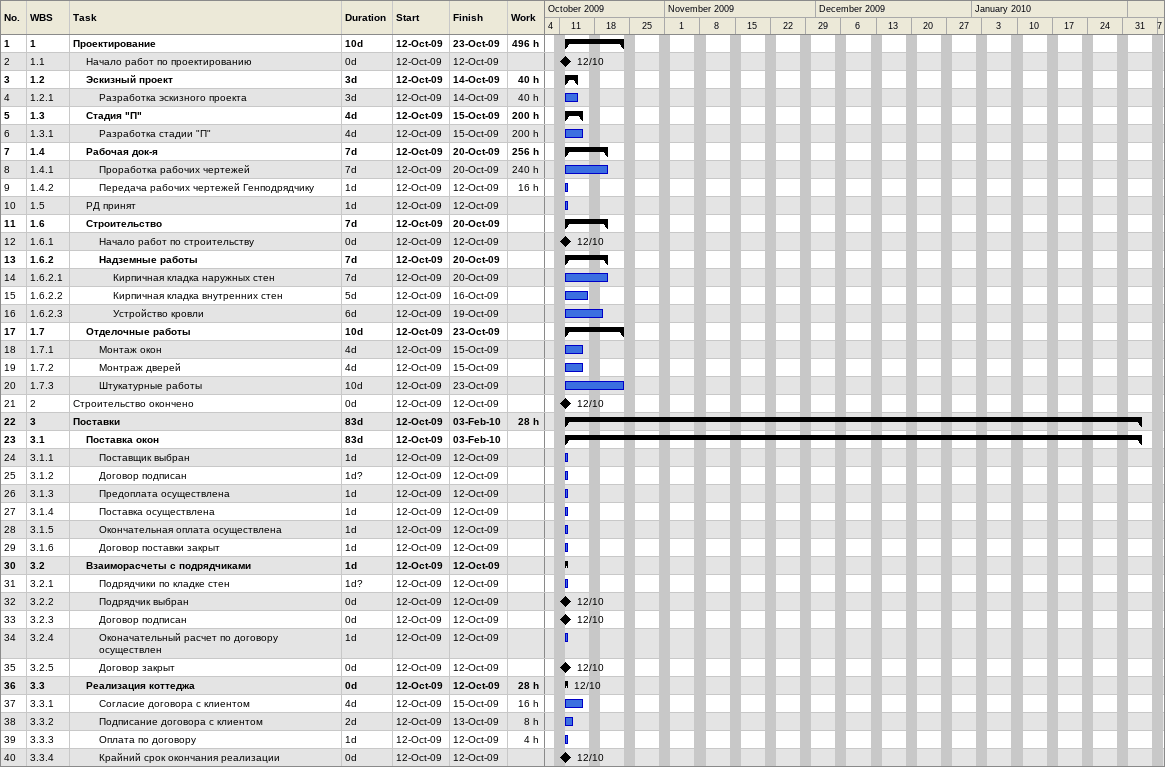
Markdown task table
| ID | WBS | Task | Duration | Start | Finish | Work (h) |
|---|---|---|---|---|---|---|
| 1 | 1 | **Проектирование** | 10d | 2009-10-12 | 2009-10-23 | 496 |
| 2 | 1.1 | Начало работ по проектированию | 0d | 2009-10-12 | 2009-10-12 |  |
| 3 | 1.2 | **Эскизный проект** | 3d | 2009-10-12 | 2009-10-14 | 40 |
| 4 | 1.2.1 | Разработка эскизного проекта | 3d | 2009-10-12 | 2009-10-14 | 40 |
| 5 | 1.3 | **Стадия "П"** | 4d | 2009-10-12 | 2009-10-15 | 200 |
| 6 | 1.3.1 | Разработка стадии "П" | 4d | 2009-10-12 | 2009-10-15 | 200 |
| 7 | 1.4 | **Рабочая док-я** | 7d | 2009-10-12 | 2009-10-20 | 256 |
| 8 | 1.4.1 | Проработка рабочих чертежей | 7d | 2009-10-12 | 2009-10-20 | 240 |
| 9 | 1.4.2 | Передача рабочих чертежей Генподрядчику | 1d | 2009-10-12 | 2009-10-12 | 16 |
| 10 | 1.5 | РД принят | 1d | 2009-10-12 | 2009-10-12 |  |
| 11 | 1.6 | **Строительство** | 7d | 2009-10-12 | 2009-10-20 |  |
| 12 | 1.6.1 | Начало работ по строительству | 0d | 2009-10-12 | 2009-10-12 |  |
| 13 | 1.6.2 | **Надземные работы** | 7d | 2009-10-12 | 2009-10-20 |  |
| 14 | 1.6.2.1 | Кирпичная кладка наружных стен | 7d | 2009-10-12 | 2009-10-20 |  |
| 15 | 1.6.2.2 | Кирпичная кладка внутренних стен | 5d | 2009-10-12 | 2009-10-16 |  |
| 16 | 1.6.2.3 | Устройство кровли | 6d | 2009-10-12 | 2009-10-19 |  |
| 17 | 1.7 | **Отделочные работы** | 10d | 2009-10-12 | 2009-10-23 |  |
| 18 | 1.7.1 | Монтаж окон | 4d | 2009-10-12 | 2009-10-15 |  |
| 19 | 1.7.2 | Монтраж дверей | 4d | 2009-10-12 | 2009-10-15 |  |
| 20 | 1.7.3 | Штукатурные работы | 10d | 2009-10-12 | 2009-10-23 |  |
| 21 | 2 | Строительство окончено | 0d | 2009-10-12 | 2009-10-12 |  |
| 22 | 3 | **Поставки** | 83d | 2009-10-12 | 2010-02-03 | 28 |
| 23 | 3.1 | **Поставка окон** | 83d | 2009-10-12 | 2010-02-03 |  |
| 24 | 3.1.1 | Поставщик выбран | 1d | 2009-10-12 | 2009-10-12 |  |
| 25 | 3.1.2 | Договор подписан | 1d? | 2009-10-12 | 2009-10-12 |  |
| 26 | 3.1.3 | Предоплата осуществлена | 1d | 2009-10-12 | 2009-10-12 |  |
| 27 | 3.1.4 | Поставка осуществлена | 1d | 2009-10-12 | 2009-10-12 |  |
| 28 | 3.1.5 | Окончательная оплата осуществлена | 1d | 2009-10-12 | 2009-10-12 |  |
| 29 | 3.1.6 | Договор поставки закрыт | 1d | 2009-10-12 | 2009-10-12 |  |
| 30 | 3.2 | **Взаиморасчеты с подрядчиками** | 1d | 2009-10-12 | 2009-10-12 |  |
| 31 | 3.2.1 | Подрядчики по кладке стен | 1d? | 2009-10-12 | 2009-10-12 |  |
| 32 | 3.2.2 | Подрядчик выбран | 0d | 2009-10-12 | 2009-10-12 |  |
| 33 | 3.2.3 | Договор подписан | 0d | 2009-10-12 | 2009-10-12 |  |
| 34 | 3.2.4 | Оконачательный расчет по договору осуществлен | 1d | 2009-10-12 | 2009-10-12 |  |
| 35 | 3.2.5 | Договор закрыт | 0d | 2009-10-12 | 2009-10-12 |  |
| 36 | 3.3 | **Реализация коттеджа** | 0d | 2009-10-12 | 2009-10-12 | 28 |
| 37 | 3.3.1 | Согласие договора с клиентом | 4d | 2009-10-12 | 2009-10-15 | 16 |
| 38 | 3.3.2 | Подписание договора с клиентом | 2d | 2009-10-12 | 2009-10-13 | 8 |
| 39 | 3.3.3 | Оплата по договору | 1d | 2009-10-12 | 2009-10-12 | 4 |
| 40 | 3.3.4 | Крайний срок окончания реализации | 0d | 2009-10-12 | 2009-10-12 |  |
